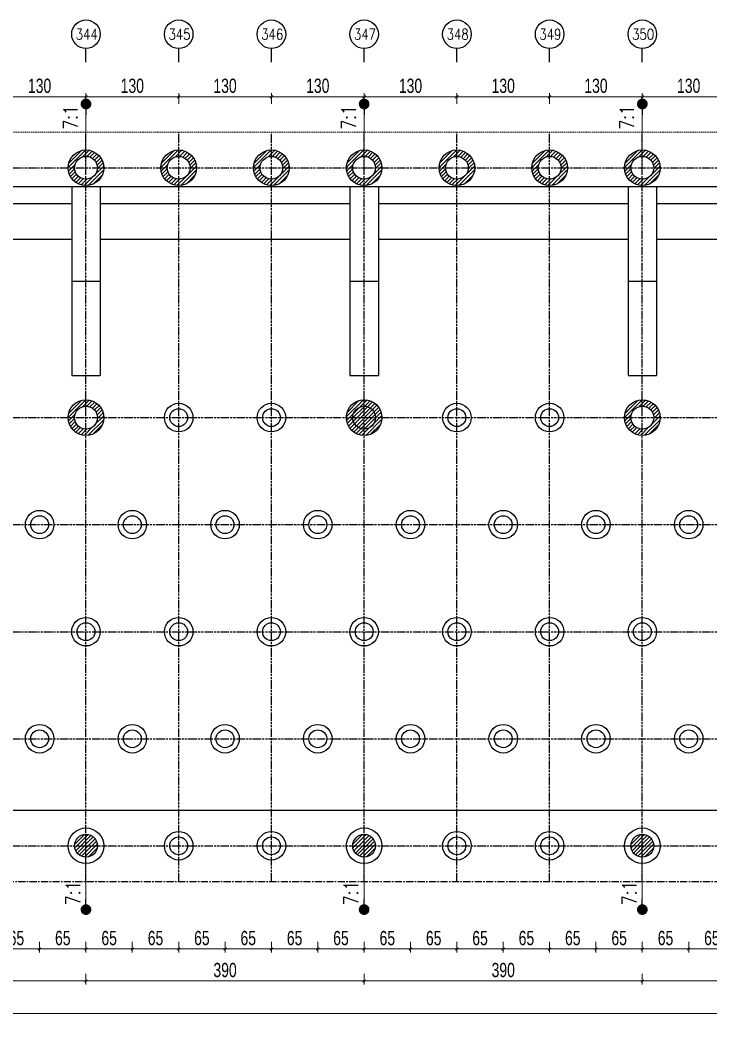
# Model space of a CAD drawing. Header units: inches. Extents: x -1640460 to 2672754, y -1012 to 1209503.
# Drawn here: x 20476 to 21444, y 129 to 1527 of the extents above; entities that cross this region are included whole.
import ezdxf

# ---------------------------------------------------------------- set-up
doc = ezdxf.new("R2010")
doc.units = ezdxf.units.IN
doc.header["$MEASUREMENT"] = 0
for name, pattern in [('ACAD_ISO09W100', [45, 24, -3, 6, -3, 6, -3]), ('CENTER', [2, 1.25, -0.25, 0.25, -0.25]), ('HIDDEN', [0.375, 0.25, -0.125])]:
    doc.linetypes.add(name, pattern=pattern)
doc.layers.add('DIM', color=177, linetype='Continuous', lineweight=20)
doc.layers.add('THAY1', color=9, linetype='Continuous', lineweight=20)
for name, color, linetype in [('Kich thuoc', 4, 'Continuous'), ('Text', 2, 'Continuous'), ('Tim', 8, 'ACAD_ISO09W100')]:
    doc.layers.add(name, color=color, linetype=linetype)
doc.layers.add('Net dut', color=8, linetype='Continuous', plot=False)
doc.styles.add('KICH_THUOC', font='vnsimli.shx', dxfattribs={"width": 0.8})
doc.styles.add('TXTDIM', font='VNARIAL.TTF', dxfattribs={"width": 0.7})
doc.dimstyles.new('DIM10', dxfattribs={"dimscale": 10, "dimtxt": 2, "dimasz": 0.3, "dimexe": 0.5, "dimexo": 0.5, "dimgap": 0.5, "dimtad": 1, "dimdec": 0, "dimzin": 12, "dimdsep": 46, "dimtxsty": 'TXTDIM', "dimblk": 'SLASH', "dimcen": 1.5, "dimclrd": 1, "dimclre": 256, "dimclrt": 2, "dimadec": 0, "dimazin": 0, "dimtfac": 1, "dimtdec": 0, "dimtix": 1, "dimtmove": 0, "dimatfit": 3, "dimldrblk": 'DOT', "dimfxl": 1, "dimfxlon": 1, "dimtolj": 1, "dimtzin": 0, "dimlwd": 9, "dimlwe": 9, "dimarcsym": 1})
pattern_1 = [(45, (20083.49, 0), (-2.65165, 2.65165), [])]
pattern_2 = [(45, (20473.49, 0), (-2.65165, 2.65165), [])]

# ---------------------------------------------------------------- blocks, each defined once
blk = doc.blocks.new('SLASH')
at = {"layer": 'DIM', "color": 16}
blk.add_line((-1.2, 0), (1.2, 0), dxfattribs=at)
at = {"layer": 'DIM', "color": 16, "linetype": 'Continuous'}
blk.add_line((-0.6, -0.6), (0.6, 0.6), dxfattribs=at)
blk = doc.blocks.new('*D660')
at = {"layer": 'Defpoints', "color": 0}
for p in [(20438.9, 319.4), (20503.9, 319.4), (20503.9, 224.8)]:
    blk.add_point(p, dxfattribs=at)
at = {"layer": 'Kich thuoc', "lineweight": 9}
for p, q in [((20438.9, 234.8), (20438.9, 219.8)), ((20503.9, 234.8), (20503.9, 219.8))]:
    blk.add_line(p, q, dxfattribs=at)
at = {"layer": 'Kich thuoc', "color": 1, "lineweight": 9}
blk.add_line((20441.9, 224.8), (20500.9, 224.8), dxfattribs=at)
at = {"layer": 'Kich thuoc', "color": 1, "lineweight": 9, "xscale": 3, "yscale": 3, "zscale": 3, "rotation": 180}
blk.add_blockref('SLASH', (20438.9, 224.8), dxfattribs=at)
at = {"layer": 'Kich thuoc', "color": 1, "lineweight": 9, "xscale": 3, "yscale": 3, "zscale": 3}
blk.add_blockref('SLASH', (20503.9, 224.8), dxfattribs=at)
at = {"layer": 'Kich thuoc', "color": 2, "insert": (20471.4, 240), "char_height": 20, "attachment_point": 5, "style": 'TXTDIM'}
blk.add_mtext('\\A1;65', dxfattribs=at)
blk = doc.blocks.new('_Dot')
at = {"color": 0, "linetype": 'ByBlock', "lineweight": -2}
blk.add_line((-0.5, 0), (-1, 0), dxfattribs=at)
at = {"color": 0, "linetype": 'ByBlock', "const_width": 0.5}
blk.add_lwpolyline([(-0.25, 0, 1), (0.25, 0, 1)], format="xyb", close=True, dxfattribs=at)
blk = doc.blocks.new('*D661')
at = {"layer": 'Defpoints', "color": 0}
for p in [(20503.9, 319.4), (20568.9, 319.4), (20568.9, 224.8)]:
    blk.add_point(p, dxfattribs=at)
at = {"layer": 'Kich thuoc', "lineweight": 9}
for p, q in [((20503.9, 234.8), (20503.9, 219.8)), ((20568.9, 234.8), (20568.9, 219.8))]:
    blk.add_line(p, q, dxfattribs=at)
at = {"layer": 'Kich thuoc', "color": 1, "lineweight": 9}
blk.add_line((20506.9, 224.8), (20565.9, 224.8), dxfattribs=at)
at = {"layer": 'Kich thuoc', "color": 1, "lineweight": 9, "xscale": 3, "yscale": 3, "zscale": 3, "rotation": 180}
blk.add_blockref('SLASH', (20503.9, 224.8), dxfattribs=at)
at = {"layer": 'Kich thuoc', "color": 1, "lineweight": 9, "xscale": 3, "yscale": 3, "zscale": 3}
blk.add_blockref('SLASH', (20568.9, 224.8), dxfattribs=at)
at = {"layer": 'Kich thuoc', "color": 2, "insert": (20536.4, 240), "char_height": 20, "attachment_point": 5, "style": 'TXTDIM'}
blk.add_mtext('\\A1;65', dxfattribs=at)
blk = doc.blocks.new('*D662')
at = {"layer": 'Defpoints', "color": 0}
for p in [(20568.9, 319.4), (20633.9, 319.4), (20633.9, 224.8)]:
    blk.add_point(p, dxfattribs=at)
at = {"layer": 'Kich thuoc', "lineweight": 9}
for p, q in [((20568.9, 234.8), (20568.9, 219.8)), ((20633.9, 234.8), (20633.9, 219.8))]:
    blk.add_line(p, q, dxfattribs=at)
at = {"layer": 'Kich thuoc', "color": 1, "lineweight": 9}
blk.add_line((20571.9, 224.8), (20630.9, 224.8), dxfattribs=at)
at = {"layer": 'Kich thuoc', "color": 1, "lineweight": 9, "xscale": 3, "yscale": 3, "zscale": 3, "rotation": 180}
blk.add_blockref('SLASH', (20568.9, 224.8), dxfattribs=at)
at = {"layer": 'Kich thuoc', "color": 1, "lineweight": 9, "xscale": 3, "yscale": 3, "zscale": 3}
blk.add_blockref('SLASH', (20633.9, 224.8), dxfattribs=at)
at = {"layer": 'Kich thuoc', "color": 2, "insert": (20601.4, 240), "char_height": 20, "attachment_point": 5, "style": 'TXTDIM'}
blk.add_mtext('\\A1;65', dxfattribs=at)
blk = doc.blocks.new('*D663')
at = {"layer": 'Defpoints', "color": 0}
for p in [(20633.9, 319.4), (20698.9, 319.4), (20698.9, 224.8)]:
    blk.add_point(p, dxfattribs=at)
at = {"layer": 'Kich thuoc', "lineweight": 9}
for p, q in [((20633.9, 234.8), (20633.9, 219.8)), ((20698.9, 234.8), (20698.9, 219.8))]:
    blk.add_line(p, q, dxfattribs=at)
at = {"layer": 'Kich thuoc', "color": 1, "lineweight": 9}
blk.add_line((20636.9, 224.8), (20695.9, 224.8), dxfattribs=at)
at = {"layer": 'Kich thuoc', "color": 1, "lineweight": 9, "xscale": 3, "yscale": 3, "zscale": 3, "rotation": 180}
blk.add_blockref('SLASH', (20633.9, 224.8), dxfattribs=at)
at = {"layer": 'Kich thuoc', "color": 1, "lineweight": 9, "xscale": 3, "yscale": 3, "zscale": 3}
blk.add_blockref('SLASH', (20698.9, 224.8), dxfattribs=at)
at = {"layer": 'Kich thuoc', "color": 2, "insert": (20666.4, 240), "char_height": 20, "attachment_point": 5, "style": 'TXTDIM'}
blk.add_mtext('\\A1;65', dxfattribs=at)
blk = doc.blocks.new('*D664')
at = {"layer": 'Defpoints', "color": 0}
for p in [(20698.9, 319.4), (20763.9, 319.4), (20763.9, 224.8)]:
    blk.add_point(p, dxfattribs=at)
at = {"layer": 'Kich thuoc', "lineweight": 9}
for p, q in [((20698.9, 234.8), (20698.9, 219.8)), ((20763.9, 234.8), (20763.9, 219.8))]:
    blk.add_line(p, q, dxfattribs=at)
at = {"layer": 'Kich thuoc', "color": 1, "lineweight": 9}
blk.add_line((20701.9, 224.8), (20760.9, 224.8), dxfattribs=at)
at = {"layer": 'Kich thuoc', "color": 1, "lineweight": 9, "xscale": 3, "yscale": 3, "zscale": 3, "rotation": 180}
blk.add_blockref('SLASH', (20698.9, 224.8), dxfattribs=at)
at = {"layer": 'Kich thuoc', "color": 1, "lineweight": 9, "xscale": 3, "yscale": 3, "zscale": 3}
blk.add_blockref('SLASH', (20763.9, 224.8), dxfattribs=at)
at = {"layer": 'Kich thuoc', "color": 2, "insert": (20731.4, 240), "char_height": 20, "attachment_point": 5, "style": 'TXTDIM'}
blk.add_mtext('\\A1;65', dxfattribs=at)
blk = doc.blocks.new('*D665')
at = {"layer": 'Defpoints', "color": 0}
for p in [(20763.9, 319.4), (20828.9, 319.4), (20828.9, 224.8)]:
    blk.add_point(p, dxfattribs=at)
at = {"layer": 'Kich thuoc', "lineweight": 9}
for p, q in [((20763.9, 234.8), (20763.9, 219.8)), ((20828.9, 234.8), (20828.9, 219.8))]:
    blk.add_line(p, q, dxfattribs=at)
at = {"layer": 'Kich thuoc', "color": 1, "lineweight": 9}
blk.add_line((20766.9, 224.8), (20825.9, 224.8), dxfattribs=at)
at = {"layer": 'Kich thuoc', "color": 1, "lineweight": 9, "xscale": 3, "yscale": 3, "zscale": 3, "rotation": 180}
blk.add_blockref('SLASH', (20763.9, 224.8), dxfattribs=at)
at = {"layer": 'Kich thuoc', "color": 1, "lineweight": 9, "xscale": 3, "yscale": 3, "zscale": 3}
blk.add_blockref('SLASH', (20828.9, 224.8), dxfattribs=at)
at = {"layer": 'Kich thuoc', "color": 2, "insert": (20796.4, 240), "char_height": 20, "attachment_point": 5, "style": 'TXTDIM'}
blk.add_mtext('\\A1;65', dxfattribs=at)
blk = doc.blocks.new('*D666')
at = {"layer": 'Defpoints', "color": 0}
for p in [(20828.9, 319.4), (20893.9, 319.4), (20893.9, 224.8)]:
    blk.add_point(p, dxfattribs=at)
at = {"layer": 'Kich thuoc', "lineweight": 9}
for p, q in [((20828.9, 234.8), (20828.9, 219.8)), ((20893.9, 234.8), (20893.9, 219.8))]:
    blk.add_line(p, q, dxfattribs=at)
at = {"layer": 'Kich thuoc', "color": 1, "lineweight": 9}
blk.add_line((20831.9, 224.8), (20890.9, 224.8), dxfattribs=at)
at = {"layer": 'Kich thuoc', "color": 1, "lineweight": 9, "xscale": 3, "yscale": 3, "zscale": 3, "rotation": 180}
blk.add_blockref('SLASH', (20828.9, 224.8), dxfattribs=at)
at = {"layer": 'Kich thuoc', "color": 1, "lineweight": 9, "xscale": 3, "yscale": 3, "zscale": 3}
blk.add_blockref('SLASH', (20893.9, 224.8), dxfattribs=at)
at = {"layer": 'Kich thuoc', "color": 2, "insert": (20861.4, 240), "char_height": 20, "attachment_point": 5, "style": 'TXTDIM'}
blk.add_mtext('\\A1;65', dxfattribs=at)
blk = doc.blocks.new('*D667')
at = {"layer": 'Defpoints', "color": 0}
for p in [(20893.9, 319.4), (20958.9, 319.4), (20958.9, 224.8)]:
    blk.add_point(p, dxfattribs=at)
at = {"layer": 'Kich thuoc', "lineweight": 9}
for p, q in [((20893.9, 234.8), (20893.9, 219.8)), ((20958.9, 234.8), (20958.9, 219.8))]:
    blk.add_line(p, q, dxfattribs=at)
at = {"layer": 'Kich thuoc', "color": 1, "lineweight": 9}
blk.add_line((20896.9, 224.8), (20955.9, 224.8), dxfattribs=at)
at = {"layer": 'Kich thuoc', "color": 1, "lineweight": 9, "xscale": 3, "yscale": 3, "zscale": 3, "rotation": 180}
blk.add_blockref('SLASH', (20893.9, 224.8), dxfattribs=at)
at = {"layer": 'Kich thuoc', "color": 1, "lineweight": 9, "xscale": 3, "yscale": 3, "zscale": 3}
blk.add_blockref('SLASH', (20958.9, 224.8), dxfattribs=at)
at = {"layer": 'Kich thuoc', "color": 2, "insert": (20926.4, 240), "char_height": 20, "attachment_point": 5, "style": 'TXTDIM'}
blk.add_mtext('\\A1;65', dxfattribs=at)
blk = doc.blocks.new('*D668')
at = {"layer": 'Defpoints', "color": 0}
for p in [(20958.9, 319.4), (21023.9, 319.4), (21023.9, 224.8)]:
    blk.add_point(p, dxfattribs=at)
at = {"layer": 'Kich thuoc', "lineweight": 9}
for p, q in [((20958.9, 234.8), (20958.9, 219.8)), ((21023.9, 234.8), (21023.9, 219.8))]:
    blk.add_line(p, q, dxfattribs=at)
at = {"layer": 'Kich thuoc', "color": 1, "lineweight": 9}
blk.add_line((20961.9, 224.8), (21020.9, 224.8), dxfattribs=at)
at = {"layer": 'Kich thuoc', "color": 1, "lineweight": 9, "xscale": 3, "yscale": 3, "zscale": 3, "rotation": 180}
blk.add_blockref('SLASH', (20958.9, 224.8), dxfattribs=at)
at = {"layer": 'Kich thuoc', "color": 1, "lineweight": 9, "xscale": 3, "yscale": 3, "zscale": 3}
blk.add_blockref('SLASH', (21023.9, 224.8), dxfattribs=at)
at = {"layer": 'Kich thuoc', "color": 2, "insert": (20991.4, 240), "char_height": 20, "attachment_point": 5, "style": 'TXTDIM'}
blk.add_mtext('\\A1;65', dxfattribs=at)
blk = doc.blocks.new('*D669')
at = {"layer": 'Defpoints', "color": 0}
for p in [(21023.9, 319.4), (21088.9, 319.4), (21088.9, 224.8)]:
    blk.add_point(p, dxfattribs=at)
at = {"layer": 'Kich thuoc', "lineweight": 9}
for p, q in [((21023.9, 234.8), (21023.9, 219.8)), ((21088.9, 234.8), (21088.9, 219.8))]:
    blk.add_line(p, q, dxfattribs=at)
at = {"layer": 'Kich thuoc', "color": 1, "lineweight": 9}
blk.add_line((21026.9, 224.8), (21085.9, 224.8), dxfattribs=at)
at = {"layer": 'Kich thuoc', "color": 1, "lineweight": 9, "xscale": 3, "yscale": 3, "zscale": 3, "rotation": 180}
blk.add_blockref('SLASH', (21023.9, 224.8), dxfattribs=at)
at = {"layer": 'Kich thuoc', "color": 1, "lineweight": 9, "xscale": 3, "yscale": 3, "zscale": 3}
blk.add_blockref('SLASH', (21088.9, 224.8), dxfattribs=at)
at = {"layer": 'Kich thuoc', "color": 2, "insert": (21056.4, 240), "char_height": 20, "attachment_point": 5, "style": 'TXTDIM'}
blk.add_mtext('\\A1;65', dxfattribs=at)
blk = doc.blocks.new('*D670')
at = {"layer": 'Defpoints', "color": 0}
for p in [(21088.9, 319.4), (21153.9, 319.4), (21153.9, 224.8)]:
    blk.add_point(p, dxfattribs=at)
at = {"layer": 'Kich thuoc', "lineweight": 9}
for p, q in [((21088.9, 234.8), (21088.9, 219.8)), ((21153.9, 234.8), (21153.9, 219.8))]:
    blk.add_line(p, q, dxfattribs=at)
at = {"layer": 'Kich thuoc', "color": 1, "lineweight": 9}
blk.add_line((21091.9, 224.8), (21150.9, 224.8), dxfattribs=at)
at = {"layer": 'Kich thuoc', "color": 1, "lineweight": 9, "xscale": 3, "yscale": 3, "zscale": 3, "rotation": 180}
blk.add_blockref('SLASH', (21088.9, 224.8), dxfattribs=at)
at = {"layer": 'Kich thuoc', "color": 1, "lineweight": 9, "xscale": 3, "yscale": 3, "zscale": 3}
blk.add_blockref('SLASH', (21153.9, 224.8), dxfattribs=at)
at = {"layer": 'Kich thuoc', "color": 2, "insert": (21121.4, 240), "char_height": 20, "attachment_point": 5, "style": 'TXTDIM'}
blk.add_mtext('\\A1;65', dxfattribs=at)
blk = doc.blocks.new('*D671')
at = {"layer": 'Defpoints', "color": 0}
for p in [(21153.9, 319.4), (21218.9, 319.4), (21218.9, 224.8)]:
    blk.add_point(p, dxfattribs=at)
at = {"layer": 'Kich thuoc', "lineweight": 9}
for p, q in [((21153.9, 234.8), (21153.9, 219.8)), ((21218.9, 234.8), (21218.9, 219.8))]:
    blk.add_line(p, q, dxfattribs=at)
at = {"layer": 'Kich thuoc', "color": 1, "lineweight": 9}
blk.add_line((21156.9, 224.8), (21215.9, 224.8), dxfattribs=at)
at = {"layer": 'Kich thuoc', "color": 1, "lineweight": 9, "xscale": 3, "yscale": 3, "zscale": 3, "rotation": 180}
blk.add_blockref('SLASH', (21153.9, 224.8), dxfattribs=at)
at = {"layer": 'Kich thuoc', "color": 1, "lineweight": 9, "xscale": 3, "yscale": 3, "zscale": 3}
blk.add_blockref('SLASH', (21218.9, 224.8), dxfattribs=at)
at = {"layer": 'Kich thuoc', "color": 2, "insert": (21186.4, 240), "char_height": 20, "attachment_point": 5, "style": 'TXTDIM'}
blk.add_mtext('\\A1;65', dxfattribs=at)
blk = doc.blocks.new('*D672')
at = {"layer": 'Defpoints', "color": 0}
for p in [(21218.9, 319.4), (21283.9, 319.4), (21283.9, 224.8)]:
    blk.add_point(p, dxfattribs=at)
at = {"layer": 'Kich thuoc', "lineweight": 9}
for p, q in [((21218.9, 234.8), (21218.9, 219.8)), ((21283.9, 234.8), (21283.9, 219.8))]:
    blk.add_line(p, q, dxfattribs=at)
at = {"layer": 'Kich thuoc', "color": 1, "lineweight": 9}
blk.add_line((21221.9, 224.8), (21280.9, 224.8), dxfattribs=at)
at = {"layer": 'Kich thuoc', "color": 1, "lineweight": 9, "xscale": 3, "yscale": 3, "zscale": 3, "rotation": 180}
blk.add_blockref('SLASH', (21218.9, 224.8), dxfattribs=at)
at = {"layer": 'Kich thuoc', "color": 1, "lineweight": 9, "xscale": 3, "yscale": 3, "zscale": 3}
blk.add_blockref('SLASH', (21283.9, 224.8), dxfattribs=at)
at = {"layer": 'Kich thuoc', "color": 2, "insert": (21251.4, 240), "char_height": 20, "attachment_point": 5, "style": 'TXTDIM'}
blk.add_mtext('\\A1;65', dxfattribs=at)
blk = doc.blocks.new('*D673')
at = {"layer": 'Defpoints', "color": 0}
for p in [(21283.9, 319.4), (21348.9, 319.4), (21348.9, 224.8)]:
    blk.add_point(p, dxfattribs=at)
at = {"layer": 'Kich thuoc', "lineweight": 9}
for p, q in [((21283.9, 234.8), (21283.9, 219.8)), ((21348.9, 234.8), (21348.9, 219.8))]:
    blk.add_line(p, q, dxfattribs=at)
at = {"layer": 'Kich thuoc', "color": 1, "lineweight": 9}
blk.add_line((21286.9, 224.8), (21345.9, 224.8), dxfattribs=at)
at = {"layer": 'Kich thuoc', "color": 1, "lineweight": 9, "xscale": 3, "yscale": 3, "zscale": 3, "rotation": 180}
blk.add_blockref('SLASH', (21283.9, 224.8), dxfattribs=at)
at = {"layer": 'Kich thuoc', "color": 1, "lineweight": 9, "xscale": 3, "yscale": 3, "zscale": 3}
blk.add_blockref('SLASH', (21348.9, 224.8), dxfattribs=at)
at = {"layer": 'Kich thuoc', "color": 2, "insert": (21316.4, 240), "char_height": 20, "attachment_point": 5, "style": 'TXTDIM'}
blk.add_mtext('\\A1;65', dxfattribs=at)
blk = doc.blocks.new('*D674')
at = {"layer": 'Defpoints', "color": 0}
for p in [(21348.9, 319.4), (21413.9, 319.4), (21413.9, 224.8)]:
    blk.add_point(p, dxfattribs=at)
at = {"layer": 'Kich thuoc', "lineweight": 9}
for p, q in [((21348.9, 234.8), (21348.9, 219.8)), ((21413.9, 234.8), (21413.9, 219.8))]:
    blk.add_line(p, q, dxfattribs=at)
at = {"layer": 'Kich thuoc', "color": 1, "lineweight": 9}
blk.add_line((21351.9, 224.8), (21410.9, 224.8), dxfattribs=at)
at = {"layer": 'Kich thuoc', "color": 1, "lineweight": 9, "xscale": 3, "yscale": 3, "zscale": 3, "rotation": 180}
blk.add_blockref('SLASH', (21348.9, 224.8), dxfattribs=at)
at = {"layer": 'Kich thuoc', "color": 1, "lineweight": 9, "xscale": 3, "yscale": 3, "zscale": 3}
blk.add_blockref('SLASH', (21413.9, 224.8), dxfattribs=at)
at = {"layer": 'Kich thuoc', "color": 2, "insert": (21381.4, 240), "char_height": 20, "attachment_point": 5, "style": 'TXTDIM'}
blk.add_mtext('\\A1;65', dxfattribs=at)
blk = doc.blocks.new('*D675')
at = {"layer": 'Defpoints', "color": 0}
for p in [(21413.9, 319.4), (21478.9, 319.4), (21478.9, 224.8)]:
    blk.add_point(p, dxfattribs=at)
at = {"layer": 'Kich thuoc', "lineweight": 9}
for p, q in [((21413.9, 234.8), (21413.9, 219.8)), ((21478.9, 234.8), (21478.9, 219.8))]:
    blk.add_line(p, q, dxfattribs=at)
at = {"layer": 'Kich thuoc', "color": 1, "lineweight": 9}
blk.add_line((21416.9, 224.8), (21475.9, 224.8), dxfattribs=at)
at = {"layer": 'Kich thuoc', "color": 1, "lineweight": 9, "xscale": 3, "yscale": 3, "zscale": 3, "rotation": 180}
blk.add_blockref('SLASH', (21413.9, 224.8), dxfattribs=at)
at = {"layer": 'Kich thuoc', "color": 1, "lineweight": 9, "xscale": 3, "yscale": 3, "zscale": 3}
blk.add_blockref('SLASH', (21478.9, 224.8), dxfattribs=at)
at = {"layer": 'Kich thuoc', "color": 2, "insert": (21446.4, 240), "char_height": 20, "attachment_point": 5, "style": 'TXTDIM'}
blk.add_mtext('\\A1;65', dxfattribs=at)
blk = doc.blocks.new('*D697')
at = {"layer": 'Defpoints', "color": 0}
for p in [(20178.9, 319.4), (20568.9, 319.4), (20568.9, 180)]:
    blk.add_point(p, dxfattribs=at)
at = {"layer": 'Kich thuoc', "lineweight": 9}
for p, q in [((20178.9, 190), (20178.9, 175)), ((20568.9, 190), (20568.9, 175))]:
    blk.add_line(p, q, dxfattribs=at)
at = {"layer": 'Kich thuoc', "color": 1, "lineweight": 9}
blk.add_line((20181.9, 180), (20565.9, 180), dxfattribs=at)
at = {"layer": 'Kich thuoc', "color": 1, "lineweight": 9, "xscale": 3, "yscale": 3, "zscale": 3, "rotation": 180}
blk.add_blockref('SLASH', (20178.9, 180), dxfattribs=at)
at = {"layer": 'Kich thuoc', "color": 1, "lineweight": 9, "xscale": 3, "yscale": 3, "zscale": 3}
blk.add_blockref('SLASH', (20568.9, 180), dxfattribs=at)
at = {"layer": 'Kich thuoc', "color": 2, "insert": (20373.9, 195.2), "char_height": 20, "attachment_point": 5, "style": 'TXTDIM'}
blk.add_mtext('\\A1;390', dxfattribs=at)
blk = doc.blocks.new('*D698')
at = {"layer": 'Defpoints', "color": 0}
for p in [(20568.9, 319.4), (20958.9, 319.4), (20958.9, 180)]:
    blk.add_point(p, dxfattribs=at)
at = {"layer": 'Kich thuoc', "lineweight": 9}
for p, q in [((20568.9, 190), (20568.9, 175)), ((20958.9, 190), (20958.9, 175))]:
    blk.add_line(p, q, dxfattribs=at)
at = {"layer": 'Kich thuoc', "color": 1, "lineweight": 9}
blk.add_line((20571.9, 180), (20955.9, 180), dxfattribs=at)
at = {"layer": 'Kich thuoc', "color": 1, "lineweight": 9, "xscale": 3, "yscale": 3, "zscale": 3, "rotation": 180}
blk.add_blockref('SLASH', (20568.9, 180), dxfattribs=at)
at = {"layer": 'Kich thuoc', "color": 1, "lineweight": 9, "xscale": 3, "yscale": 3, "zscale": 3}
blk.add_blockref('SLASH', (20958.9, 180), dxfattribs=at)
at = {"layer": 'Kich thuoc', "color": 2, "insert": (20763.9, 195.2), "char_height": 20, "attachment_point": 5, "style": 'TXTDIM'}
blk.add_mtext('\\A1;390', dxfattribs=at)
blk = doc.blocks.new('*D699')
at = {"layer": 'Defpoints', "color": 0}
for p in [(20958.9, 319.4), (21348.9, 319.4), (21348.9, 180)]:
    blk.add_point(p, dxfattribs=at)
at = {"layer": 'Kich thuoc', "lineweight": 9}
for p, q in [((20958.9, 190), (20958.9, 175)), ((21348.9, 190), (21348.9, 175))]:
    blk.add_line(p, q, dxfattribs=at)
at = {"layer": 'Kich thuoc', "color": 1, "lineweight": 9}
blk.add_line((20961.9, 180), (21345.9, 180), dxfattribs=at)
at = {"layer": 'Kich thuoc', "color": 1, "lineweight": 9, "xscale": 3, "yscale": 3, "zscale": 3, "rotation": 180}
blk.add_blockref('SLASH', (20958.9, 180), dxfattribs=at)
at = {"layer": 'Kich thuoc', "color": 1, "lineweight": 9, "xscale": 3, "yscale": 3, "zscale": 3}
blk.add_blockref('SLASH', (21348.9, 180), dxfattribs=at)
at = {"layer": 'Kich thuoc', "color": 2, "insert": (21153.9, 195.2), "char_height": 20, "attachment_point": 5, "style": 'TXTDIM'}
blk.add_mtext('\\A1;390', dxfattribs=at)
blk = doc.blocks.new('*D700')
at = {"layer": 'Defpoints', "color": 0}
for p in [(21348.9, 319.4), (21738.9, 319.4), (21738.9, 180)]:
    blk.add_point(p, dxfattribs=at)
at = {"layer": 'Kich thuoc', "lineweight": 9}
for p, q in [((21348.9, 190), (21348.9, 175)), ((21738.9, 190), (21738.9, 175))]:
    blk.add_line(p, q, dxfattribs=at)
at = {"layer": 'Kich thuoc', "color": 1, "lineweight": 9}
blk.add_line((21351.9, 180), (21735.9, 180), dxfattribs=at)
at = {"layer": 'Kich thuoc', "color": 1, "lineweight": 9, "xscale": 3, "yscale": 3, "zscale": 3, "rotation": 180}
blk.add_blockref('SLASH', (21348.9, 180), dxfattribs=at)
at = {"layer": 'Kich thuoc', "color": 1, "lineweight": 9, "xscale": 3, "yscale": 3, "zscale": 3}
blk.add_blockref('SLASH', (21738.9, 180), dxfattribs=at)
at = {"layer": 'Kich thuoc', "color": 2, "insert": (21543.9, 195.2), "char_height": 20, "attachment_point": 5, "style": 'TXTDIM'}
blk.add_mtext('\\A1;390', dxfattribs=at)
blk = doc.blocks.new('*D718')
at = {"layer": 'Defpoints', "color": 0}
for p in [(20568.9, 1419), (20438.9, 1369.4), (20568.9, 1369.4)]:
    blk.add_point(p, dxfattribs=at)
at = {"layer": 'Kich thuoc', "lineweight": 9}
for p, q in [((20438.9, 1409), (20438.9, 1424)), ((20568.9, 1409), (20568.9, 1424))]:
    blk.add_line(p, q, dxfattribs=at)
at = {"layer": 'Kich thuoc', "color": 1, "lineweight": 9}
blk.add_line((20441.9, 1419), (20565.9, 1419), dxfattribs=at)
at = {"layer": 'Kich thuoc', "color": 1, "lineweight": 9, "xscale": 3, "yscale": 3, "zscale": 3, "rotation": 180}
blk.add_blockref('SLASH', (20438.9, 1419), dxfattribs=at)
at = {"layer": 'Kich thuoc', "color": 1, "lineweight": 9, "xscale": 3, "yscale": 3, "zscale": 3}
blk.add_blockref('SLASH', (20568.9, 1419), dxfattribs=at)
at = {"layer": 'Kich thuoc', "color": 2, "insert": (20503.9, 1434.2), "char_height": 20, "attachment_point": 5, "style": 'TXTDIM'}
blk.add_mtext('\\A1;130', dxfattribs=at)
blk = doc.blocks.new('*D719')
at = {"layer": 'Defpoints', "color": 0}
for p in [(20698.9, 1419), (20568.9, 1369.4), (20698.9, 1369.4)]:
    blk.add_point(p, dxfattribs=at)
at = {"layer": 'Kich thuoc', "lineweight": 9}
for p, q in [((20568.9, 1409), (20568.9, 1424)), ((20698.9, 1409), (20698.9, 1424))]:
    blk.add_line(p, q, dxfattribs=at)
at = {"layer": 'Kich thuoc', "color": 1, "lineweight": 9}
blk.add_line((20571.9, 1419), (20695.9, 1419), dxfattribs=at)
at = {"layer": 'Kich thuoc', "color": 1, "lineweight": 9, "xscale": 3, "yscale": 3, "zscale": 3, "rotation": 180}
blk.add_blockref('SLASH', (20568.9, 1419), dxfattribs=at)
at = {"layer": 'Kich thuoc', "color": 1, "lineweight": 9, "xscale": 3, "yscale": 3, "zscale": 3}
blk.add_blockref('SLASH', (20698.9, 1419), dxfattribs=at)
at = {"layer": 'Kich thuoc', "color": 2, "insert": (20633.9, 1434.2), "char_height": 20, "attachment_point": 5, "style": 'TXTDIM'}
blk.add_mtext('\\A1;130', dxfattribs=at)
blk = doc.blocks.new('*D720')
at = {"layer": 'Defpoints', "color": 0}
for p in [(20828.9, 1419), (20698.9, 1369.4), (20828.9, 1383)]:
    blk.add_point(p, dxfattribs=at)
at = {"layer": 'Kich thuoc', "lineweight": 9}
for p, q in [((20698.9, 1409), (20698.9, 1424)), ((20828.9, 1409), (20828.9, 1424))]:
    blk.add_line(p, q, dxfattribs=at)
at = {"layer": 'Kich thuoc', "color": 1, "lineweight": 9}
blk.add_line((20701.9, 1419), (20825.9, 1419), dxfattribs=at)
at = {"layer": 'Kich thuoc', "color": 1, "lineweight": 9, "xscale": 3, "yscale": 3, "zscale": 3, "rotation": 180}
blk.add_blockref('SLASH', (20698.9, 1419), dxfattribs=at)
at = {"layer": 'Kich thuoc', "color": 1, "lineweight": 9, "xscale": 3, "yscale": 3, "zscale": 3}
blk.add_blockref('SLASH', (20828.9, 1419), dxfattribs=at)
at = {"layer": 'Kich thuoc', "color": 2, "insert": (20763.9, 1434.2), "char_height": 20, "attachment_point": 5, "style": 'TXTDIM'}
blk.add_mtext('\\A1;130', dxfattribs=at)
blk = doc.blocks.new('*D721')
at = {"layer": 'Defpoints', "color": 0}
for p in [(20958.9, 1419), (20828.9, 1383), (20958.9, 1369.4)]:
    blk.add_point(p, dxfattribs=at)
at = {"layer": 'Kich thuoc', "lineweight": 9}
for p, q in [((20828.9, 1409), (20828.9, 1424)), ((20958.9, 1409), (20958.9, 1424))]:
    blk.add_line(p, q, dxfattribs=at)
at = {"layer": 'Kich thuoc', "color": 1, "lineweight": 9}
blk.add_line((20831.9, 1419), (20955.9, 1419), dxfattribs=at)
at = {"layer": 'Kich thuoc', "color": 1, "lineweight": 9, "xscale": 3, "yscale": 3, "zscale": 3, "rotation": 180}
blk.add_blockref('SLASH', (20828.9, 1419), dxfattribs=at)
at = {"layer": 'Kich thuoc', "color": 1, "lineweight": 9, "xscale": 3, "yscale": 3, "zscale": 3}
blk.add_blockref('SLASH', (20958.9, 1419), dxfattribs=at)
at = {"layer": 'Kich thuoc', "color": 2, "insert": (20893.9, 1434.2), "char_height": 20, "attachment_point": 5, "style": 'TXTDIM'}
blk.add_mtext('\\A1;130', dxfattribs=at)
blk = doc.blocks.new('*D722')
at = {"layer": 'Defpoints', "color": 0}
for p in [(21088.9, 1419), (20958.9, 1369.4), (21088.9, 1369.4)]:
    blk.add_point(p, dxfattribs=at)
at = {"layer": 'Kich thuoc', "lineweight": 9}
for p, q in [((20958.9, 1409), (20958.9, 1424)), ((21088.9, 1409), (21088.9, 1424))]:
    blk.add_line(p, q, dxfattribs=at)
at = {"layer": 'Kich thuoc', "color": 1, "lineweight": 9}
blk.add_line((20961.9, 1419), (21085.9, 1419), dxfattribs=at)
at = {"layer": 'Kich thuoc', "color": 1, "lineweight": 9, "xscale": 3, "yscale": 3, "zscale": 3, "rotation": 180}
blk.add_blockref('SLASH', (20958.9, 1419), dxfattribs=at)
at = {"layer": 'Kich thuoc', "color": 1, "lineweight": 9, "xscale": 3, "yscale": 3, "zscale": 3}
blk.add_blockref('SLASH', (21088.9, 1419), dxfattribs=at)
at = {"layer": 'Kich thuoc', "color": 2, "insert": (21023.9, 1434.2), "char_height": 20, "attachment_point": 5, "style": 'TXTDIM'}
blk.add_mtext('\\A1;130', dxfattribs=at)
blk = doc.blocks.new('*D723')
at = {"layer": 'Defpoints', "color": 0}
for p in [(21218.9, 1419), (21088.9, 1369.4), (21218.9, 1369.4)]:
    blk.add_point(p, dxfattribs=at)
at = {"layer": 'Kich thuoc', "lineweight": 9}
for p, q in [((21088.9, 1409), (21088.9, 1424)), ((21218.9, 1409), (21218.9, 1424))]:
    blk.add_line(p, q, dxfattribs=at)
at = {"layer": 'Kich thuoc', "color": 1, "lineweight": 9}
blk.add_line((21091.9, 1419), (21215.9, 1419), dxfattribs=at)
at = {"layer": 'Kich thuoc', "color": 1, "lineweight": 9, "xscale": 3, "yscale": 3, "zscale": 3, "rotation": 180}
blk.add_blockref('SLASH', (21088.9, 1419), dxfattribs=at)
at = {"layer": 'Kich thuoc', "color": 1, "lineweight": 9, "xscale": 3, "yscale": 3, "zscale": 3}
blk.add_blockref('SLASH', (21218.9, 1419), dxfattribs=at)
at = {"layer": 'Kich thuoc', "color": 2, "insert": (21153.9, 1434.2), "char_height": 20, "attachment_point": 5, "style": 'TXTDIM'}
blk.add_mtext('\\A1;130', dxfattribs=at)
blk = doc.blocks.new('*D724')
at = {"layer": 'Defpoints', "color": 0}
for p in [(21348.9, 1419), (21218.9, 1369.4), (21348.9, 1369.4)]:
    blk.add_point(p, dxfattribs=at)
at = {"layer": 'Kich thuoc', "lineweight": 9}
for p, q in [((21218.9, 1409), (21218.9, 1424)), ((21348.9, 1409), (21348.9, 1424))]:
    blk.add_line(p, q, dxfattribs=at)
at = {"layer": 'Kich thuoc', "color": 1, "lineweight": 9}
blk.add_line((21221.9, 1419), (21345.9, 1419), dxfattribs=at)
at = {"layer": 'Kich thuoc', "color": 1, "lineweight": 9, "xscale": 3, "yscale": 3, "zscale": 3, "rotation": 180}
blk.add_blockref('SLASH', (21218.9, 1419), dxfattribs=at)
at = {"layer": 'Kich thuoc', "color": 1, "lineweight": 9, "xscale": 3, "yscale": 3, "zscale": 3}
blk.add_blockref('SLASH', (21348.9, 1419), dxfattribs=at)
at = {"layer": 'Kich thuoc', "color": 2, "insert": (21283.9, 1434.2), "char_height": 20, "attachment_point": 5, "style": 'TXTDIM'}
blk.add_mtext('\\A1;130', dxfattribs=at)
blk = doc.blocks.new('*D725')
at = {"layer": 'Defpoints', "color": 0}
for p in [(21478.9, 1419), (21348.9, 1369.4), (21478.9, 1369.4)]:
    blk.add_point(p, dxfattribs=at)
at = {"layer": 'Kich thuoc', "lineweight": 9}
for p, q in [((21348.9, 1409), (21348.9, 1424)), ((21478.9, 1409), (21478.9, 1424))]:
    blk.add_line(p, q, dxfattribs=at)
at = {"layer": 'Kich thuoc', "color": 1, "lineweight": 9}
blk.add_line((21351.9, 1419), (21475.9, 1419), dxfattribs=at)
at = {"layer": 'Kich thuoc', "color": 1, "lineweight": 9, "xscale": 3, "yscale": 3, "zscale": 3, "rotation": 180}
blk.add_blockref('SLASH', (21348.9, 1419), dxfattribs=at)
at = {"layer": 'Kich thuoc', "color": 1, "lineweight": 9, "xscale": 3, "yscale": 3, "zscale": 3}
blk.add_blockref('SLASH', (21478.9, 1419), dxfattribs=at)
at = {"layer": 'Kich thuoc', "color": 2, "insert": (21413.9, 1434.2), "char_height": 20, "attachment_point": 5, "style": 'TXTDIM'}
blk.add_mtext('\\A1;130', dxfattribs=at)
blk = doc.blocks.new('*D762')
at = {"layer": 'Defpoints', "color": 0}
for p in [(19609.9, 319.4), (23348.9, 319.4), (23348.9, 134.4)]:
    blk.add_point(p, dxfattribs=at)
at = {"layer": 'Kich thuoc', "lineweight": 9}
for p, q in [((19609.9, 144.4), (19609.9, 129.4)), ((23348.9, 144.4), (23348.9, 129.4))]:
    blk.add_line(p, q, dxfattribs=at)
at = {"layer": 'Kich thuoc', "color": 1, "lineweight": 9}
blk.add_line((19612.9, 134.4), (23345.9, 134.4), dxfattribs=at)
at = {"layer": 'Kich thuoc', "color": 1, "lineweight": 9, "xscale": 3, "yscale": 3, "zscale": 3, "rotation": 180}
blk.add_blockref('SLASH', (19609.9, 134.4), dxfattribs=at)
at = {"layer": 'Kich thuoc', "color": 1, "lineweight": 9, "xscale": 3, "yscale": 3, "zscale": 3}
blk.add_blockref('SLASH', (23348.9, 134.4), dxfattribs=at)
at = {"layer": 'Kich thuoc', "color": 2, "insert": (21479.4, 149.7), "char_height": 20, "attachment_point": 5, "style": 'TXTDIM'}
blk.add_mtext('\\A1;3739', dxfattribs=at)

msp = doc.modelspace()

# ---------------------------------------------------------------- hatches: boundary and pattern name
h = msp.add_hatch()
h.set_pattern_fill('ANSI31', color=256, scale=30, style=0)
h.set_pattern_definition([(45, (19823.49, 0), (-2.65165, 2.65165), [])])
h.paths.add_polyline_path([(20568.9, 1344.4, 0.414214), (20543.9, 1319.4), (20552.9, 1319.4, -0.414214), (20568.9, 1335.4)])
h.paths.add_polyline_path([(20568.9, 1344.4), (20568.9, 1335.4, -0.414214), (20584.9, 1319.4), (20593.9, 1319.4, 0.414214)])
h.paths.add_polyline_path([(20593.9, 1319.4), (20584.9, 1319.4, -0.414214), (20568.9, 1303.4), (20568.9, 1294.4, 0.414214)])
h.paths.add_polyline_path([(20552.9, 1319.4), (20543.9, 1319.4, 0.414214), (20568.9, 1294.4), (20568.9, 1303.4, -0.414214)])
h = msp.add_hatch()
h.set_pattern_fill('ANSI31', color=256, scale=30, style=0)
h.set_pattern_definition([(45, (19953.49, 0), (-2.65165, 2.65165), [])])
h.paths.add_polyline_path([(20698.9, 1344.4, 0.414214), (20673.9, 1319.4), (20682.9, 1319.4, -0.414214), (20698.9, 1335.4)])
h.paths.add_polyline_path([(20698.9, 1344.4), (20698.9, 1335.4, -0.414214), (20714.9, 1319.4), (20723.9, 1319.4, 0.414214)])
h.paths.add_polyline_path([(20723.9, 1319.4), (20714.9, 1319.4, -0.414214), (20698.9, 1303.4), (20698.9, 1294.4, 0.414214)])
h.paths.add_polyline_path([(20682.9, 1319.4), (20673.9, 1319.4, 0.414214), (20698.9, 1294.4), (20698.9, 1303.4, -0.414214)])
h = msp.add_hatch()
h.set_pattern_fill('ANSI31', color=256, scale=30, style=0)
h.set_pattern_definition(pattern_1)
h.paths.add_polyline_path([(20828.9, 1344.4, 0.414214), (20803.9, 1319.4), (20812.9, 1319.4, -0.414214), (20828.9, 1335.4)])
h.paths.add_polyline_path([(20828.9, 1344.4), (20828.9, 1335.4, -0.414214), (20844.9, 1319.4), (20853.9, 1319.4, 0.414214)])
h.paths.add_polyline_path([(20853.9, 1319.4), (20844.9, 1319.4, -0.414214), (20828.9, 1303.4), (20828.9, 1294.4, 0.414214)])
h.paths.add_polyline_path([(20812.9, 1319.4), (20803.9, 1319.4, 0.414214), (20828.9, 1294.4), (20828.9, 1303.4, -0.414214)])
h = msp.add_hatch()
h.set_pattern_fill('ANSI31', color=256, scale=30, style=0)
h.set_pattern_definition([(45, (20213.49, 0), (-2.65165, 2.65165), [])])
h.paths.add_polyline_path([(20958.9, 1344.4, 0.414214), (20933.9, 1319.4), (20942.9, 1319.4, -0.414214), (20958.9, 1335.4)])
h.paths.add_polyline_path([(20958.9, 1344.4), (20958.9, 1335.4, -0.414214), (20974.9, 1319.4), (20983.9, 1319.4, 0.414214)])
h.paths.add_polyline_path([(20983.9, 1319.4), (20974.9, 1319.4, -0.414214), (20958.9, 1303.4), (20958.9, 1294.4, 0.414214)])
h.paths.add_polyline_path([(20942.9, 1319.4), (20933.9, 1319.4, 0.414214), (20958.9, 1294.4), (20958.9, 1303.4, -0.414214)])
h = msp.add_hatch()
h.set_pattern_fill('ANSI31', color=256, scale=30, style=0)
h.set_pattern_definition([(45, (20343.49, 0), (-2.65165, 2.65165), [])])
h.paths.add_polyline_path([(21088.9, 1344.4, 0.414214), (21063.9, 1319.4), (21072.9, 1319.4, -0.414214), (21088.9, 1335.4)])
h.paths.add_polyline_path([(21088.9, 1344.4), (21088.9, 1335.4, -0.414214), (21104.9, 1319.4), (21113.9, 1319.4, 0.414214)])
h.paths.add_polyline_path([(21113.9, 1319.4), (21104.9, 1319.4, -0.414214), (21088.9, 1303.4), (21088.9, 1294.4, 0.414214)])
h.paths.add_polyline_path([(21072.9, 1319.4), (21063.9, 1319.4, 0.414214), (21088.9, 1294.4), (21088.9, 1303.4, -0.414214)])
h = msp.add_hatch()
h.set_pattern_fill('ANSI31', color=256, scale=30, style=0)
h.set_pattern_definition(pattern_2)
h.paths.add_polyline_path([(21218.9, 1344.4, 0.414214), (21193.9, 1319.4), (21202.9, 1319.4, -0.414214), (21218.9, 1335.4)])
h.paths.add_polyline_path([(21218.9, 1344.4), (21218.9, 1335.4, -0.414214), (21234.9, 1319.4), (21243.9, 1319.4, 0.414214)])
h.paths.add_polyline_path([(21243.9, 1319.4), (21234.9, 1319.4, -0.414214), (21218.9, 1303.4), (21218.9, 1294.4, 0.414214)])
h.paths.add_polyline_path([(21202.9, 1319.4), (21193.9, 1319.4, 0.414214), (21218.9, 1294.4), (21218.9, 1303.4, -0.414214)])
h = msp.add_hatch()
h.set_pattern_fill('ANSI31', color=256, scale=30, style=0)
h.set_pattern_definition([(45, (20603.49, 0), (-2.65165, 2.65165), [])])
h.paths.add_polyline_path([(21348.9, 1344.4, 0.414214), (21323.9, 1319.4), (21332.9, 1319.4, -0.414214), (21348.9, 1335.4)])
h.paths.add_polyline_path([(21348.9, 1344.4), (21348.9, 1335.4, -0.414214), (21364.9, 1319.4), (21373.9, 1319.4, 0.414214)])
h.paths.add_polyline_path([(21373.9, 1319.4), (21364.9, 1319.4, -0.414214), (21348.9, 1303.4), (21348.9, 1294.4, 0.414214)])
h.paths.add_polyline_path([(21332.9, 1319.4), (21323.9, 1319.4, 0.414214), (21348.9, 1294.4), (21348.9, 1303.4, -0.414214)])
h = msp.add_hatch()
h.set_pattern_fill('ANSI31', color=256, scale=30, style=0)
h.set_pattern_definition([(45, (19823.49, -350), (-2.65165, 2.65165), [])])
h.paths.add_polyline_path([(20568.9, 994.4, 0.414214), (20543.9, 969.4), (20552.9, 969.4, -0.414214), (20568.9, 985.4)])
h.paths.add_polyline_path([(20568.9, 994.4), (20568.9, 985.4, -0.414214), (20584.9, 969.4), (20593.9, 969.4, 0.414214)])
h.paths.add_polyline_path([(20593.9, 969.4), (20584.9, 969.4, -0.414214), (20568.9, 953.4), (20568.9, 944.4, 0.414214)])
h.paths.add_polyline_path([(20552.9, 969.4), (20543.9, 969.4, 0.414214), (20568.9, 944.4), (20568.9, 953.4, -0.414214)])
h = msp.add_hatch()
h.set_pattern_fill('ANSI31', color=256, scale=30, style=0)
h.set_pattern_definition([(45, (18913.49, 0), (-2.6516504, 2.6516504), [])])
h.paths.add_polyline_path([(20958.9, 985.4), (20958.9, 994.4, 0.414214), (20933.9, 969.4), (20942.9, 969.4, -0.414214)])
h.paths.add_polyline_path([(20942.9, 969.4), (20933.9, 969.4, 0.414214), (20958.9, 944.4), (20958.9, 953.4, -0.414214)])
h.paths.add_polyline_path([(20983.9, 969.4), (20974.9, 969.4, -0.414214), (20958.9, 953.4), (20958.9, 944.4, 0.414214)])
h.paths.add_polyline_path([(20958.9, 994.4), (20958.9, 985.4, -0.414214), (20974.9, 969.4), (20983.9, 969.4, 0.414214)])
h.paths.add_polyline_path([(20958.9, 985.4, 0.414214), (20942.9, 969.4), (20958.9, 969.4)])
h.paths.add_polyline_path([(20958.9, 969.4), (20942.9, 969.4, 0.414214), (20958.9, 953.4)], flags=17)
h.paths.add_polyline_path([(20974.9, 969.4), (20958.9, 969.4), (20958.9, 953.4, 0.414214)])
h.paths.add_polyline_path([(20974.9, 969.4, 0.414214), (20958.9, 985.4), (20958.9, 969.4)])
h = msp.add_hatch()
h.set_pattern_fill('ANSI31', color=256, scale=30, style=0)
h.set_pattern_definition([(45, (20603.49, -350), (-2.65165, 2.65165), [])])
h.paths.add_polyline_path([(21348.9, 994.4, 0.414214), (21323.9, 969.4), (21332.9, 969.4, -0.414214), (21348.9, 985.4)])
h.paths.add_polyline_path([(21348.9, 994.4), (21348.9, 985.4, -0.414214), (21364.9, 969.4), (21373.9, 969.4, 0.414214)])
h.paths.add_polyline_path([(21373.9, 969.4), (21364.9, 969.4, -0.414214), (21348.9, 953.4), (21348.9, 944.4, 0.414214)])
h.paths.add_polyline_path([(21332.9, 969.4), (21323.9, 969.4, 0.414214), (21348.9, 944.4), (21348.9, 953.4, -0.414214)])
h = msp.add_hatch()
h.set_pattern_fill('ANSI31', color=256, scale=30, style=0)
h.set_pattern_definition([(45, (19693.49, 0), (-2.65165, 2.65165), [])])
h.paths.add_polyline_path([(20568.9, 385.4, 0.414214), (20552.9, 369.4), (20568.9, 369.4)])
h.paths.add_polyline_path([(20568.9, 369.4), (20552.9, 369.4, 0.414214), (20568.9, 353.4)])
h.paths.add_polyline_path([(20568.9, 385.4), (20568.9, 369.4), (20584.9, 369.4, 0.414214)])
h.paths.add_polyline_path([(20584.9, 369.4), (20568.9, 369.4), (20568.9, 353.4, 0.414214)])
h = msp.add_hatch()
h.set_pattern_fill('ANSI31', color=256, scale=30, style=0)
h.set_pattern_definition(pattern_1)
h.paths.add_polyline_path([(20958.9, 385.4, 0.414214), (20942.9, 369.4), (20958.9, 369.4)])
h.paths.add_polyline_path([(20958.9, 369.4), (20942.9, 369.4, 0.414214), (20958.9, 353.4)])
h.paths.add_polyline_path([(20958.9, 385.4), (20958.9, 369.4), (20974.9, 369.4, 0.414214)])
h.paths.add_polyline_path([(20974.9, 369.4), (20958.9, 369.4), (20958.9, 353.4, 0.414214)])
h = msp.add_hatch()
h.set_pattern_fill('ANSI31', color=256, scale=30, style=0)
h.set_pattern_definition(pattern_2)
h.paths.add_polyline_path([(21348.9, 385.4, 0.414214), (21332.9, 369.4), (21348.9, 369.4)])
h.paths.add_polyline_path([(21348.9, 369.4), (21332.9, 369.4, 0.414214), (21348.9, 353.4)])
h.paths.add_polyline_path([(21348.9, 385.4), (21348.9, 369.4), (21364.9, 369.4, 0.414214)])
h.paths.add_polyline_path([(21364.9, 369.4), (21348.9, 369.4), (21348.9, 353.4, 0.414214)])

# ---------------------------------------------------------------- linework, layer by layer
for p, q in [((20568.9, 1467.5), (20568.9, 1486.6)), ((20698.9, 1467.5), (20698.9, 1486.6)), ((20828.9, 1467.5), (20828.9, 1486.6)), ((20958.9, 1467.5), (20958.9, 1486.6)), ((21088.9, 1467.5), (21088.9, 1486.6)), ((21218.9, 1467.5), (21218.9, 1486.6)), ((21348.9, 1467.5), (21348.9, 1486.6)), ((19609.9, 1293.2), (23272.9, 1293.2)), ((20548.9, 1293.2), (20548.9, 1028.2)), ((20588.9, 1293.2), (20588.9, 1028.2)), ((20938.9, 1293.2), (20938.9, 1028.2)), ((20978.9, 1293.2), (20978.9, 1028.2)), ((21328.9, 1293.2), (21328.9, 1028.2)), ((21368.9, 1293.2), (21368.9, 1028.2)), ((20198.9, 1269.4), (20548.9, 1269.4)), ((20588.9, 1269.4), (20938.9, 1269.4)), ((20978.9, 1269.4), (21328.9, 1269.4)), ((21368.9, 1269.4), (21718.9, 1269.4)), ((20198.9, 1219.5), (20548.9, 1219.5)), ((20588.9, 1219.5), (20938.9, 1219.5)), ((20978.9, 1219.5), (21328.9, 1219.5)), ((21368.9, 1219.5), (21718.9, 1219.5)), ((20548.9, 1160.7), (20588.9, 1160.7)), ((20938.9, 1160.7), (20978.9, 1160.7)), ((21328.9, 1160.7), (21368.9, 1160.7)), ((20548.9, 1028.2), (20588.9, 1028.2)), ((20938.9, 1028.2), (20978.9, 1028.2)), ((21328.9, 1028.2), (21368.9, 1028.2)), ((19609.9, 419.4), (23348.9, 419.4))]:
    msp.add_line(p, q)
for centre, radius in [((20568.9, 1506.6), 20), ((20698.9, 1506.6), 20), ((20828.9, 1506.6), 20), ((20958.9, 1506.6), 20), ((21088.9, 1506.6), 20), ((21218.9, 1506.6), 20), ((21348.9, 1506.6), 20), ((20568.9, 1319.4), 25), ((20698.9, 1319.4), 25), ((20828.9, 1319.4), 25), ((20958.9, 1319.4), 25), ((21088.9, 1319.4), 25), ((21218.9, 1319.4), 25), ((21348.9, 1319.4), 25), ((20568.9, 1319.4), 16), ((20698.9, 1319.4), 16), ((20828.9, 1319.4), 16), ((20958.9, 1319.4), 16), ((21088.9, 1319.4), 16), ((21218.9, 1319.4), 16), ((21348.9, 1319.4), 16), ((20568.9, 969.4), 25), ((20958.9, 969.4), 25), ((21348.9, 969.4), 25), ((20568.9, 969.4), 16), ((20698.9, 969.4), 20), ((20698.9, 969.4), 12.5), ((20828.9, 969.4), 20), ((20828.9, 969.4), 12.5), ((20958.9, 969.4), 16), ((21088.9, 969.4), 20), ((21088.9, 969.4), 12.5), ((21218.9, 969.4), 20), ((21218.9, 969.4), 12.5), ((21348.9, 969.4), 16), ((20503.9, 819.4), 20), ((20633.9, 819.4), 20), ((20763.9, 819.4), 20), ((20893.9, 819.4), 20), ((21023.9, 819.4), 20), ((21153.9, 819.4), 20), ((21283.9, 819.4), 20), ((21413.9, 819.4), 20), ((20503.9, 819.4), 12.5), ((20633.9, 819.4), 12.5), ((20763.9, 819.4), 12.5), ((20893.9, 819.4), 12.5), ((21023.9, 819.4), 12.5), ((21153.9, 819.4), 12.5), ((21283.9, 819.4), 12.5), ((21413.9, 819.4), 12.5), ((20568.9, 669.4), 20), ((20698.9, 669.4), 20), ((20828.9, 669.4), 20), ((20958.9, 669.4), 20), ((21088.9, 669.4), 20), ((21218.9, 669.4), 20), ((21348.9, 669.4), 20), ((20568.9, 669.4), 12.5), ((20698.9, 669.4), 12.5), ((20828.9, 669.4), 12.5), ((20958.9, 669.4), 12.5), ((21088.9, 669.4), 12.5), ((21218.9, 669.4), 12.5), ((21348.9, 669.4), 12.5), ((20503.9, 519.4), 20), ((20503.9, 519.4), 12.5), ((20633.9, 519.4), 20), ((20633.9, 519.4), 12.5), ((20763.9, 519.4), 20), ((20763.9, 519.4), 12.5), ((20893.9, 519.4), 20), ((20893.9, 519.4), 12.5), ((21023.9, 519.4), 20), ((21023.9, 519.4), 12.5), ((21153.9, 519.4), 20), ((21153.9, 519.4), 12.5), ((21283.9, 519.4), 20), ((21283.9, 519.4), 12.5), ((21413.9, 519.4), 20), ((21413.9, 519.4), 12.5), ((20568.9, 369.4), 25), ((20958.9, 369.4), 25), ((21348.9, 369.4), 25), ((20568.9, 369.4), 16), ((20698.9, 369.4), 20), ((20698.9, 369.4), 12.5), ((20828.9, 369.4), 20), ((20828.9, 369.4), 12.5), ((20958.9, 369.4), 16), ((21088.9, 369.4), 20), ((21088.9, 369.4), 12.5), ((21218.9, 369.4), 20), ((21218.9, 369.4), 12.5), ((21348.9, 369.4), 16)]:
    msp.add_circle(centre, radius)
at = {"layer": 'Net dut', "linetype": 'CENTER', "ltscale": 8}
msp.add_line((19609.9, 319.4), (22518.9, 319.4), dxfattribs=at)
at = {"layer": 'THAY1', "linetype": 'HIDDEN', "ltscale": 8}
msp.add_line((19609.9, 1369.4), (23348.9, 1369.4), dxfattribs=at)
at = {"layer": 'Tim', "ltscale": 0.5}
for p, q in [((20568.9, 319.4), (20568.9, 1369.4)), ((20698.9, 319.4), (20698.9, 1369.4)), ((20828.9, 319.4), (20828.9, 1369.4)), ((20958.9, 319.4), (20958.9, 1369.4)), ((21088.9, 319.4), (21088.9, 1369.4)), ((21218.9, 319.4), (21218.9, 1369.4)), ((21348.9, 319.4), (21348.9, 1369.4)), ((19609.9, 1319.4), (23298.9, 1319.4)), ((19609.9, 969.4), (23348.9, 969.4)), ((19609.9, 819.4), (23348.9, 819.4)), ((19609.9, 669.4), (23348.9, 669.4)), ((19609.9, 519.4), (23348.9, 519.4)), ((19609.9, 369.4), (23348.9, 369.4))]:
    msp.add_line(p, q, dxfattribs=at)

# ---------------------------------------------------------------- texts
at = {"char_height": 20, "width": 34.474, "attachment_point": 1, "rotation": 90, "style": 'KICH_THUOC'}
for insert in [(20537.2, 1372.9), (20927.2, 1372.9), (21317.2, 1372.9), (20540.6, 286.2), (20930.6, 286.2), (21320.6, 286.2)]:
    msp.add_mtext('7:1', dxfattribs=dict(at, insert=insert))
at = {"layer": 'Text', "linetype": 'CENTER', "char_height": 15, "width": 14.376, "attachment_point": 1, "style": 'KICH_THUOC'}
for s, insert in [('344', (20554.6, 1514)), ('345', (20684.6, 1514)), ('346', (20814.6, 1514)), ('347', (20944.6, 1514)), ('348', (21074.6, 1514)), ('349', (21204.6, 1514)), ('350', (21334.6, 1514))]:
    msp.add_mtext(s, dxfattribs=dict(at, insert=insert))

# ---------------------------------------------------------------- dimensions: what is measured, and where the dimension line sits
at = {"layer": 'Kich thuoc'}
for base, p1, p2, picture, middle in [((20568.9, 1419), (20438.9, 1369.4), (20568.9, 1369.4), '*D718', (20503.9, 1434.2)), ((20698.9, 1419), (20568.9, 1369.4), (20698.9, 1369.4), '*D719', (20633.9, 1434.2)), ((20828.9, 1419), (20698.9, 1369.4), (20828.9, 1383), '*D720', (20763.9, 1434.2)), ((20958.9, 1419), (20828.9, 1383), (20958.9, 1369.4), '*D721', (20893.9, 1434.2)), ((21088.9, 1419), (20958.9, 1369.4), (21088.9, 1369.4), '*D722', (21023.9, 1434.2)), ((21218.9, 1419), (21088.9, 1369.4), (21218.9, 1369.4), '*D723', (21153.9, 1434.2)), ((21348.9, 1419), (21218.9, 1369.4), (21348.9, 1369.4), '*D724', (21283.9, 1434.2)), ((21478.9, 1419), (21348.9, 1369.4), (21478.9, 1369.4), '*D725', (21413.9, 1434.2)), ((23348.9, 134.4), (19609.9, 319.4), (23348.9, 319.4), '*D762', (21479.4, 149.7)), ((20568.9, 180), (20178.9, 319.4), (20568.9, 319.4), '*D697', (20373.9, 195.2)), ((20503.9, 224.8), (20438.9, 319.4), (20503.9, 319.4), '*D660', (20471.4, 240)), ((20568.9, 224.8), (20503.9, 319.4), (20568.9, 319.4), '*D661', (20536.4, 240)), ((20633.9, 224.8), (20568.9, 319.4), (20633.9, 319.4), '*D662', (20601.4, 240)), ((20958.9, 180), (20568.9, 319.4), (20958.9, 319.4), '*D698', (20763.9, 195.2)), ((20698.9, 224.8), (20633.9, 319.4), (20698.9, 319.4), '*D663', (20666.4, 240)), ((20763.9, 224.8), (20698.9, 319.4), (20763.9, 319.4), '*D664', (20731.4, 240)), ((20828.9, 224.8), (20763.9, 319.4), (20828.9, 319.4), '*D665', (20796.4, 240)), ((20893.9, 224.8), (20828.9, 319.4), (20893.9, 319.4), '*D666', (20861.4, 240)), ((20958.9, 224.8), (20893.9, 319.4), (20958.9, 319.4), '*D667', (20926.4, 240)), ((21023.9, 224.8), (20958.9, 319.4), (21023.9, 319.4), '*D668', (20991.4, 240)), ((21348.9, 180), (20958.9, 319.4), (21348.9, 319.4), '*D699', (21153.9, 195.2)), ((21088.9, 224.8), (21023.9, 319.4), (21088.9, 319.4), '*D669', (21056.4, 240)), ((21153.9, 224.8), (21088.9, 319.4), (21153.9, 319.4), '*D670', (21121.4, 240)), ((21218.9, 224.8), (21153.9, 319.4), (21218.9, 319.4), '*D671', (21186.4, 240)), ((21283.9, 224.8), (21218.9, 319.4), (21283.9, 319.4), '*D672', (21251.4, 240)), ((21348.9, 224.8), (21283.9, 319.4), (21348.9, 319.4), '*D673', (21316.4, 240)), ((21413.9, 224.8), (21348.9, 319.4), (21413.9, 319.4), '*D674', (21381.4, 240)), ((21738.9, 180), (21348.9, 319.4), (21738.9, 319.4), '*D700', (21543.9, 195.2)), ((21478.9, 224.8), (21413.9, 319.4), (21478.9, 319.4), '*D675', (21446.4, 240))]:
    dim = msp.add_linear_dim(base=base, p1=p1, p2=p2, dimstyle='DIM10', override={"dimtmove": 1}, dxfattribs=at)
    dim.commit()
    dim.dimension.update_dxf_attribs({"geometry": picture, "text_midpoint": middle})

# ---------------------------------------------------------------- leaders
for points in [[(20568.9, 1408.8), (20568.9, 1319.4)], [(20958.9, 1408.8), (20958.9, 1319.4)], [(21348.9, 1408.8), (21348.9, 1319.4)], [(20568.9, 280), (20568.9, 369.4)], [(20958.9, 280), (20958.9, 369.4)], [(21348.9, 280), (21348.9, 369.4)]]:
    msp.add_leader(points, dimstyle='DIM10', override={"dimasz": 1.5, "dimgap": 0.5, "dimtad": 0})

doc.saveas('drawing.dxf')
